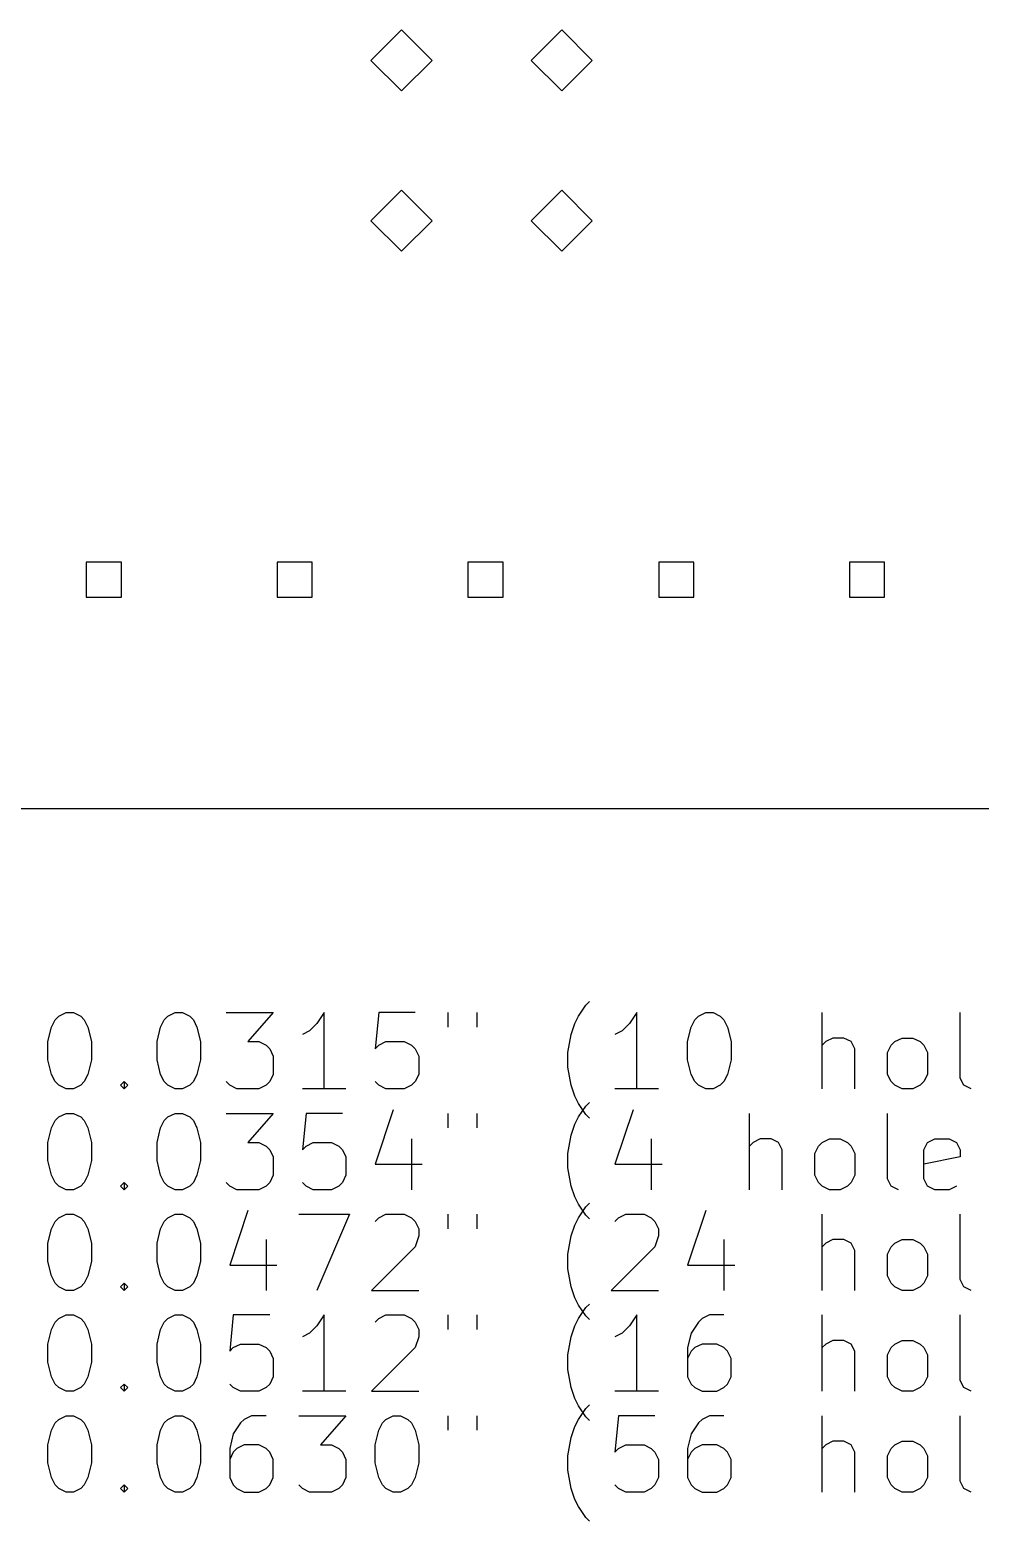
# Model space of a CAD drawing. Extents: x -1.6 to 90, y -78.7 to 0.
# Drawn here: x 21.06 to 45.96, y -78.66 to -39.6 of the extents above; entities that cross this region are included whole.
import ezdxf

# ---------------------------------------------------------------- set-up
doc = ezdxf.new("R2010")
doc.units = 0
doc.layers.add('BLACK', color=7, linetype='CONTINUOUS')

msp = doc.modelspace()

# ---------------------------------------------------------------- linework, layer by layer
at = {"layer": 'BLACK', "linetype": 'CONTINUOUS'}
for p, q in [((30.8, -39.6), (30, -40.4)), ((31.6, -40.4), (30.8, -39.6)), ((35, -39.6), (34.2, -40.4)), ((35.8, -40.4), (35, -39.6)), ((30, -40.4), (30.8, -41.2)), ((30.8, -41.2), (31.6, -40.4)), ((34.2, -40.4), (35, -41.2)), ((35, -41.2), (35.8, -40.4)), ((30.8, -43.8), (30, -44.6)), ((31.6, -44.6), (30.8, -43.8)), ((35, -43.8), (34.2, -44.6)), ((35.8, -44.6), (35, -43.8)), ((30, -44.6), (30.8, -45.4)), ((30.8, -45.4), (31.6, -44.6)), ((34.2, -44.6), (35, -45.4)), ((35, -45.4), (35.8, -44.6)), ((23.459624, -53.540376), (22.540376, -53.540376)), ((22.540376, -53.540376), (22.540376, -54.459624)), ((23.459624, -54.459624), (23.459624, -53.540376)), ((28.459624, -53.540376), (27.540376, -53.540376)), ((27.540376, -53.540376), (27.540376, -54.459624)), ((28.459624, -54.459624), (28.459624, -53.540376)), ((33.459624, -53.540376), (32.540376, -53.540376)), ((32.540376, -53.540376), (32.540376, -54.459624)), ((33.459624, -54.459624), (33.459624, -53.540376)), ((38.459624, -53.540376), (37.540376, -53.540376)), ((37.540376, -53.540376), (37.540376, -54.459624)), ((38.459624, -54.459624), (38.459624, -53.540376)), ((43.459624, -53.540376), (42.540376, -53.540376)), ((42.540376, -53.540376), (42.540376, -54.459624)), ((43.459624, -54.459624), (43.459624, -53.540376)), ((22.540376, -54.459624), (23.459624, -54.459624)), ((27.540376, -54.459624), (28.459624, -54.459624)), ((32.540376, -54.459624), (33.459624, -54.459624)), ((37.540376, -54.459624), (38.459624, -54.459624)), ((42.540376, -54.459624), (43.459624, -54.459624)), ((90, -60), (0, -60)), ((35.439914, -65.435076), (35.63039, -65.149361)), ((35.63039, -65.149361), (35.725629, -65.054123)), ((21.630389, -65.72079), (21.725627, -65.530314)), ((21.725627, -65.530314), (21.820865, -65.435076)), ((21.820865, -65.435076), (22.011341, -65.339838)), ((22.011341, -65.339838), (22.201818, -65.339838)), ((22.201818, -65.339838), (22.392294, -65.435076)), ((22.392294, -65.435076), (22.487532, -65.530314)), ((22.487532, -65.530314), (22.58277, -65.72079)), ((24.487532, -65.72079), (24.58277, -65.530314)), ((24.58277, -65.530314), (24.678008, -65.435076)), ((24.678008, -65.435076), (24.868484, -65.339838)), ((24.868484, -65.339838), (25.058961, -65.339838)), ((25.058961, -65.339838), (25.249437, -65.435076)), ((25.249437, -65.435076), (25.344675, -65.530314)), ((25.344675, -65.530314), (25.439913, -65.72079)), ((26.201818, -65.339838), (27.439913, -65.339838)), ((27.439913, -65.339838), (26.773246, -66.101742)), ((28.773246, -65.339838), (28.58277, -65.625552)), ((28.773246, -67.339838), (28.773246, -65.339838)), ((30.201818, -65.339838), (30.10658, -66.292219)), ((31.154199, -65.339838), (30.201818, -65.339838)), ((32.011342, -65.339838), (32.011342, -65.72079)), ((32.773247, -65.339838), (32.773247, -65.72079)), ((35.344676, -65.625552), (35.439914, -65.435076)), ((36.963723, -65.339838), (36.773247, -65.625552)), ((36.963723, -67.339838), (36.963723, -65.339838)), ((38.392295, -65.72079), (38.487533, -65.530314)), ((38.487533, -65.530314), (38.582771, -65.435076)), ((38.582771, -65.435076), (38.773247, -65.339838)), ((38.773247, -65.339838), (38.963724, -65.339838)), ((38.963724, -65.339838), (39.1542, -65.435076)), ((39.1542, -65.435076), (39.249438, -65.530314)), ((39.249438, -65.530314), (39.344676, -65.72079)), ((41.820867, -67.339838), (41.820867, -65.339838)), ((45.439915, -67.054123), (45.439915, -65.339838)), ((21.535151, -66.101742), (21.630389, -65.72079)), ((22.58277, -65.72079), (22.678008, -66.101742)), ((24.392294, -66.101742), (24.487532, -65.72079)), ((25.439913, -65.72079), (25.535151, -66.101742)), ((28.392294, -65.816028), (28.201818, -65.911266)), ((28.58277, -65.625552), (28.392294, -65.816028)), ((35.1542, -66.387457), (35.249438, -65.911266)), ((35.249438, -65.911266), (35.344676, -65.625552)), ((36.582771, -65.816028), (36.392295, -65.911266)), ((36.773247, -65.625552), (36.582771, -65.816028)), ((38.297057, -66.101742), (38.392295, -65.72079)), ((39.344676, -65.72079), (39.439914, -66.101742)), ((42.106581, -66.006504), (41.916105, -66.101742)), ((42.392296, -66.006504), (42.106581, -66.006504)), ((42.582772, -66.101742), (42.392296, -66.006504)), ((43.725629, -66.101742), (43.916105, -66.006504)), ((43.916105, -66.006504), (44.20182, -66.006504)), ((44.20182, -66.006504), (44.392296, -66.101742)), ((21.535151, -66.577933), (21.535151, -66.101742)), ((22.678008, -66.101742), (22.678008, -66.577933)), ((24.392294, -66.577933), (24.392294, -66.101742)), ((25.535151, -66.101742), (25.535151, -66.577933)), ((26.773246, -66.101742), (27.058961, -66.101742)), ((27.058961, -66.101742), (27.249437, -66.19698)), ((27.249437, -66.19698), (27.344675, -66.292219)), ((27.344675, -66.292219), (27.439913, -66.482695)), ((30.10658, -66.292219), (30.201818, -66.19698)), ((30.201818, -66.19698), (30.392294, -66.101742)), ((30.392294, -66.101742), (30.868485, -66.101742)), ((30.868485, -66.101742), (31.058961, -66.19698)), ((31.058961, -66.19698), (31.154199, -66.292219)), ((31.154199, -66.292219), (31.249437, -66.482695)), ((35.1542, -66.768409), (35.1542, -66.387457)), ((38.297057, -66.577933), (38.297057, -66.101742)), ((39.439914, -66.101742), (39.439914, -66.577933)), ((41.916105, -66.101742), (41.820867, -66.19698)), ((42.67801, -66.292219), (42.582772, -66.101742)), ((42.67801, -67.339838), (42.67801, -66.292219)), ((43.535153, -66.387457), (43.630391, -66.19698)), ((43.535153, -66.958885), (43.535153, -66.387457)), ((43.630391, -66.19698), (43.725629, -66.101742)), ((44.392296, -66.101742), (44.487534, -66.19698)), ((44.487534, -66.19698), (44.582772, -66.387457)), ((44.582772, -66.387457), (44.582772, -66.958885)), ((21.630389, -66.958885), (21.535151, -66.577933)), ((22.678008, -66.577933), (22.58277, -66.958885)), ((24.487532, -66.958885), (24.392294, -66.577933)), ((25.535151, -66.577933), (25.439913, -66.958885)), ((27.439913, -66.482695), (27.439913, -66.958885)), ((31.249437, -66.482695), (31.249437, -66.958885)), ((35.249438, -67.2446), (35.1542, -66.768409)), ((38.392295, -66.958885), (38.297057, -66.577933)), ((39.439914, -66.577933), (39.344676, -66.958885)), ((21.725627, -67.149361), (21.630389, -66.958885)), ((21.820865, -67.2446), (21.725627, -67.149361)), ((22.487532, -67.149361), (22.392294, -67.2446)), ((22.58277, -66.958885), (22.487532, -67.149361)), ((23.439913, -67.2446), (23.535151, -67.149361)), ((23.535151, -67.149361), (23.630389, -67.2446)), ((23.535151, -67.149361), (23.535151, -67.339838)), ((24.58277, -67.149361), (24.487532, -66.958885)), ((24.678008, -67.2446), (24.58277, -67.149361)), ((25.344675, -67.149361), (25.249437, -67.2446)), ((25.439913, -66.958885), (25.344675, -67.149361)), ((26.297056, -67.2446), (26.201818, -67.149361)), ((27.344675, -67.149361), (27.249437, -67.2446)), ((27.439913, -66.958885), (27.344675, -67.149361)), ((30.201818, -67.2446), (30.10658, -67.149361)), ((31.154199, -67.149361), (31.058961, -67.2446)), ((31.249437, -66.958885), (31.154199, -67.149361)), ((38.487533, -67.149361), (38.392295, -66.958885)), ((38.582771, -67.2446), (38.487533, -67.149361)), ((39.249438, -67.149361), (39.1542, -67.2446)), ((39.344676, -66.958885), (39.249438, -67.149361)), ((43.630391, -67.149361), (43.535153, -66.958885)), ((43.725629, -67.2446), (43.630391, -67.149361)), ((44.487534, -67.149361), (44.392296, -67.2446)), ((44.582772, -66.958885), (44.487534, -67.149361)), ((45.535153, -67.2446), (45.439915, -67.054123)), ((22.011341, -67.339838), (21.820865, -67.2446)), ((22.201818, -67.339838), (22.011341, -67.339838)), ((22.392294, -67.2446), (22.201818, -67.339838)), ((23.535151, -67.339838), (23.439913, -67.2446)), ((23.630389, -67.2446), (23.535151, -67.339838)), ((24.868484, -67.339838), (24.678008, -67.2446)), ((25.058961, -67.339838), (24.868484, -67.339838)), ((25.249437, -67.2446), (25.058961, -67.339838)), ((26.487532, -67.339838), (26.297056, -67.2446)), ((27.058961, -67.339838), (26.487532, -67.339838)), ((27.249437, -67.2446), (27.058961, -67.339838)), ((29.344675, -67.339838), (28.201818, -67.339838)), ((30.392294, -67.339838), (30.201818, -67.2446)), ((30.868485, -67.339838), (30.392294, -67.339838)), ((31.058961, -67.2446), (30.868485, -67.339838)), ((35.344676, -67.530314), (35.249438, -67.2446)), ((35.439914, -67.72079), (35.344676, -67.530314)), ((37.535152, -67.339838), (36.392295, -67.339838)), ((38.773247, -67.339838), (38.582771, -67.2446)), ((38.963724, -67.339838), (38.773247, -67.339838)), ((39.1542, -67.2446), (38.963724, -67.339838)), ((43.916105, -67.339838), (43.725629, -67.2446)), ((44.20182, -67.339838), (43.916105, -67.339838)), ((44.392296, -67.2446), (44.20182, -67.339838)), ((45.725629, -67.339838), (45.535153, -67.2446)), ((30.58277, -67.8846), (30.10658, -69.313171)), ((35.63039, -68.006504), (35.439914, -67.72079)), ((35.439914, -68.075076), (35.63039, -67.789361)), ((35.63039, -67.789361), (35.725629, -67.694123)), ((36.868485, -67.8846), (36.392295, -69.313171)), ((21.630389, -68.36079), (21.725627, -68.170314)), ((21.725627, -68.170314), (21.820865, -68.075076)), ((21.820865, -68.075076), (22.011341, -67.979838)), ((22.011341, -67.979838), (22.201818, -67.979838)), ((22.201818, -67.979838), (22.392294, -68.075076)), ((22.392294, -68.075076), (22.487532, -68.170314)), ((22.487532, -68.170314), (22.58277, -68.36079)), ((24.487532, -68.36079), (24.58277, -68.170314)), ((24.58277, -68.170314), (24.678008, -68.075076)), ((24.678008, -68.075076), (24.868484, -67.979838)), ((24.868484, -67.979838), (25.058961, -67.979838)), ((25.058961, -67.979838), (25.249437, -68.075076)), ((25.249437, -68.075076), (25.344675, -68.170314)), ((25.344675, -68.170314), (25.439913, -68.36079)), ((26.201818, -67.979838), (27.439913, -67.979838)), ((27.439913, -67.979838), (26.773246, -68.741742)), ((28.297056, -67.979838), (28.201818, -68.932219)), ((29.249437, -67.979838), (28.297056, -67.979838)), ((32.011342, -67.979838), (32.011342, -68.36079)), ((32.773247, -67.979838), (32.773247, -68.36079)), ((35.249438, -68.551266), (35.344676, -68.265552)), ((35.344676, -68.265552), (35.439914, -68.075076)), ((35.725629, -68.101742), (35.63039, -68.006504)), ((39.916105, -69.979838), (39.916105, -67.979838)), ((43.535153, -69.694123), (43.535153, -67.979838)), ((21.535151, -68.741742), (21.630389, -68.36079)), ((21.535151, -69.217933), (21.535151, -68.741742)), ((22.58277, -68.36079), (22.678008, -68.741742)), ((22.678008, -68.741742), (22.678008, -69.217933)), ((24.392294, -68.741742), (24.487532, -68.36079)), ((24.392294, -69.217933), (24.392294, -68.741742)), ((25.439913, -68.36079), (25.535151, -68.741742)), ((25.535151, -68.741742), (25.535151, -69.217933)), ((26.773246, -68.741742), (27.058961, -68.741742)), ((27.058961, -68.741742), (27.249437, -68.83698)), ((28.297056, -68.83698), (28.487532, -68.741742)), ((28.487532, -68.741742), (28.963723, -68.741742)), ((28.963723, -68.741742), (29.154199, -68.83698)), ((31.058961, -68.646504), (31.058961, -69.979838)), ((35.1542, -69.027457), (35.249438, -68.551266)), ((37.344676, -68.646504), (37.344676, -69.979838)), ((40.011343, -68.741742), (39.916105, -68.83698)), ((40.201819, -68.646504), (40.011343, -68.741742)), ((40.487534, -68.646504), (40.201819, -68.646504)), ((40.67801, -68.741742), (40.487534, -68.646504)), ((40.773248, -68.932219), (40.67801, -68.741742)), ((41.725629, -68.83698), (41.820867, -68.741742)), ((41.820867, -68.741742), (42.011343, -68.646504)), ((42.011343, -68.646504), (42.297058, -68.646504)), ((42.297058, -68.646504), (42.487534, -68.741742)), ((42.487534, -68.741742), (42.582772, -68.83698)), ((44.487534, -68.932219), (44.582772, -68.741742)), ((44.582772, -68.741742), (44.773248, -68.646504)), ((44.773248, -68.646504), (45.154201, -68.646504)), ((45.154201, -68.646504), (45.344677, -68.741742)), ((45.344677, -68.741742), (45.439915, -68.932219)), ((27.249437, -68.83698), (27.344675, -68.932219)), ((27.344675, -68.932219), (27.439913, -69.122695)), ((27.439913, -69.122695), (27.439913, -69.598885)), ((28.201818, -68.932219), (28.297056, -68.83698)), ((29.154199, -68.83698), (29.249437, -68.932219)), ((29.249437, -68.932219), (29.344675, -69.122695)), ((29.344675, -69.122695), (29.344675, -69.598885)), ((35.1542, -69.408409), (35.1542, -69.027457)), ((40.773248, -69.979838), (40.773248, -68.932219)), ((41.630391, -69.027457), (41.725629, -68.83698)), ((41.630391, -69.598885), (41.630391, -69.027457)), ((42.582772, -68.83698), (42.67801, -69.027457)), ((42.67801, -69.027457), (42.67801, -69.598885)), ((44.487534, -69.694123), (44.487534, -68.932219)), ((45.439915, -69.122695), (44.487534, -69.313171)), ((45.439915, -68.932219), (45.439915, -69.122695)), ((21.630389, -69.598885), (21.535151, -69.217933)), ((22.678008, -69.217933), (22.58277, -69.598885)), ((24.487532, -69.598885), (24.392294, -69.217933)), ((25.535151, -69.217933), (25.439913, -69.598885)), ((30.10658, -69.313171), (31.344675, -69.313171)), ((35.249438, -69.8846), (35.1542, -69.408409)), ((36.392295, -69.313171), (37.63039, -69.313171)), ((21.725627, -69.789361), (21.630389, -69.598885)), ((21.820865, -69.8846), (21.725627, -69.789361)), ((22.011341, -69.979838), (21.820865, -69.8846)), ((22.392294, -69.8846), (22.201818, -69.979838)), ((22.487532, -69.789361), (22.392294, -69.8846)), ((22.58277, -69.598885), (22.487532, -69.789361)), ((23.439913, -69.8846), (23.535151, -69.789361)), ((23.535151, -69.979838), (23.439913, -69.8846)), ((23.535151, -69.789361), (23.630389, -69.8846)), ((23.535151, -69.789361), (23.535151, -69.979838)), ((23.630389, -69.8846), (23.535151, -69.979838)), ((24.58277, -69.789361), (24.487532, -69.598885)), ((24.678008, -69.8846), (24.58277, -69.789361)), ((24.868484, -69.979838), (24.678008, -69.8846)), ((25.249437, -69.8846), (25.058961, -69.979838)), ((25.344675, -69.789361), (25.249437, -69.8846)), ((25.439913, -69.598885), (25.344675, -69.789361)), ((26.297056, -69.8846), (26.201818, -69.789361)), ((26.487532, -69.979838), (26.297056, -69.8846)), ((27.249437, -69.8846), (27.058961, -69.979838)), ((27.344675, -69.789361), (27.249437, -69.8846)), ((27.439913, -69.598885), (27.344675, -69.789361)), ((28.297056, -69.8846), (28.201818, -69.789361)), ((28.487532, -69.979838), (28.297056, -69.8846)), ((29.154199, -69.8846), (28.963723, -69.979838)), ((29.249437, -69.789361), (29.154199, -69.8846)), ((29.344675, -69.598885), (29.249437, -69.789361)), ((35.344676, -70.170314), (35.249438, -69.8846)), ((41.725629, -69.789361), (41.630391, -69.598885)), ((41.820867, -69.8846), (41.725629, -69.789361)), ((42.011343, -69.979838), (41.820867, -69.8846)), ((42.487534, -69.8846), (42.297058, -69.979838)), ((42.582772, -69.789361), (42.487534, -69.8846)), ((42.67801, -69.598885), (42.582772, -69.789361)), ((43.630391, -69.8846), (43.535153, -69.694123)), ((43.820867, -69.979838), (43.630391, -69.8846)), ((44.582772, -69.8846), (44.487534, -69.694123)), ((44.773248, -69.979838), (44.582772, -69.8846)), ((45.344677, -69.8846), (45.154201, -69.979838)), ((22.201818, -69.979838), (22.011341, -69.979838)), ((25.058961, -69.979838), (24.868484, -69.979838)), ((27.058961, -69.979838), (26.487532, -69.979838)), ((28.963723, -69.979838), (28.487532, -69.979838)), ((35.439914, -70.36079), (35.344676, -70.170314)), ((42.297058, -69.979838), (42.011343, -69.979838)), ((45.154201, -69.979838), (44.773248, -69.979838)), ((21.820865, -70.715076), (22.011341, -70.619838)), ((22.011341, -70.619838), (22.201818, -70.619838)), ((22.201818, -70.619838), (22.392294, -70.715076)), ((24.678008, -70.715076), (24.868484, -70.619838)), ((24.868484, -70.619838), (25.058961, -70.619838)), ((25.058961, -70.619838), (25.249437, -70.715076)), ((26.773246, -70.5246), (26.297056, -71.953171)), ((28.10658, -70.619838), (29.439913, -70.619838)), ((29.439913, -70.619838), (28.58277, -72.619838)), ((30.201818, -70.715076), (30.392294, -70.619838)), ((30.392294, -70.619838), (30.868485, -70.619838)), ((30.868485, -70.619838), (31.058961, -70.715076)), ((32.011342, -70.619838), (32.011342, -71.00079)), ((32.773247, -70.619838), (32.773247, -71.00079)), ((35.63039, -70.646504), (35.439914, -70.36079)), ((35.439914, -70.715076), (35.63039, -70.429361)), ((35.63039, -70.429361), (35.725629, -70.334123)), ((35.725629, -70.741742), (35.63039, -70.646504)), ((36.487533, -70.715076), (36.678009, -70.619838)), ((36.678009, -70.619838), (37.1542, -70.619838)), ((37.1542, -70.619838), (37.344676, -70.715076)), ((38.773247, -70.5246), (38.297057, -71.953171)), ((41.820867, -72.619838), (41.820867, -70.619838)), ((45.439915, -72.334123), (45.439915, -70.619838)), ((21.535151, -71.381742), (21.630389, -71.00079)), ((21.630389, -71.00079), (21.725627, -70.810314)), ((21.725627, -70.810314), (21.820865, -70.715076)), ((22.392294, -70.715076), (22.487532, -70.810314)), ((22.487532, -70.810314), (22.58277, -71.00079)), ((22.58277, -71.00079), (22.678008, -71.381742)), ((24.392294, -71.381742), (24.487532, -71.00079)), ((24.487532, -71.00079), (24.58277, -70.810314)), ((24.58277, -70.810314), (24.678008, -70.715076)), ((25.249437, -70.715076), (25.344675, -70.810314)), ((25.344675, -70.810314), (25.439913, -71.00079)), ((25.439913, -71.00079), (25.535151, -71.381742)), ((30.10658, -70.810314), (30.201818, -70.715076)), ((31.058961, -70.715076), (31.154199, -70.810314)), ((31.154199, -70.810314), (31.249437, -71.00079)), ((31.249437, -71.00079), (31.249437, -71.191266)), ((35.249438, -71.191266), (35.344676, -70.905552)), ((35.344676, -70.905552), (35.439914, -70.715076)), ((36.392295, -70.810314), (36.487533, -70.715076)), ((37.344676, -70.715076), (37.439914, -70.810314)), ((37.439914, -70.810314), (37.535152, -71.00079)), ((37.535152, -71.00079), (37.535152, -71.191266)), ((21.535151, -71.857933), (21.535151, -71.381742)), ((22.678008, -71.381742), (22.678008, -71.857933)), ((24.392294, -71.857933), (24.392294, -71.381742)), ((25.535151, -71.381742), (25.535151, -71.857933)), ((27.249437, -71.286504), (27.249437, -72.619838)), ((31.154199, -71.47698), (30.011342, -72.619838)), ((31.249437, -71.191266), (31.154199, -71.47698)), ((35.1542, -71.667457), (35.249438, -71.191266)), ((37.439914, -71.47698), (36.297057, -72.619838)), ((37.535152, -71.191266), (37.439914, -71.47698)), ((39.249438, -71.286504), (39.249438, -72.619838)), ((41.916105, -71.381742), (41.820867, -71.47698)), ((42.106581, -71.286504), (41.916105, -71.381742)), ((42.392296, -71.286504), (42.106581, -71.286504)), ((42.582772, -71.381742), (42.392296, -71.286504)), ((42.67801, -71.572219), (42.582772, -71.381742)), ((43.535153, -71.667457), (43.630391, -71.47698)), ((43.630391, -71.47698), (43.725629, -71.381742)), ((43.725629, -71.381742), (43.916105, -71.286504)), ((43.916105, -71.286504), (44.20182, -71.286504)), ((44.20182, -71.286504), (44.392296, -71.381742)), ((44.392296, -71.381742), (44.487534, -71.47698)), ((44.487534, -71.47698), (44.582772, -71.667457)), ((21.630389, -72.238885), (21.535151, -71.857933)), ((22.678008, -71.857933), (22.58277, -72.238885)), ((24.487532, -72.238885), (24.392294, -71.857933)), ((25.535151, -71.857933), (25.439913, -72.238885)), ((35.1542, -72.048409), (35.1542, -71.667457)), ((42.67801, -72.619838), (42.67801, -71.572219)), ((43.535153, -72.238885), (43.535153, -71.667457)), ((44.582772, -71.667457), (44.582772, -72.238885)), ((21.725627, -72.429361), (21.630389, -72.238885)), ((22.58277, -72.238885), (22.487532, -72.429361)), ((24.58277, -72.429361), (24.487532, -72.238885)), ((25.439913, -72.238885), (25.344675, -72.429361)), ((26.297056, -71.953171), (27.535151, -71.953171)), ((35.249438, -72.5246), (35.1542, -72.048409)), ((38.297057, -71.953171), (39.535152, -71.953171)), ((43.630391, -72.429361), (43.535153, -72.238885)), ((44.582772, -72.238885), (44.487534, -72.429361)), ((21.820865, -72.5246), (21.725627, -72.429361)), ((22.011341, -72.619838), (21.820865, -72.5246)), ((22.201818, -72.619838), (22.011341, -72.619838)), ((22.392294, -72.5246), (22.201818, -72.619838)), ((22.487532, -72.429361), (22.392294, -72.5246)), ((23.439913, -72.5246), (23.535151, -72.429361)), ((23.535151, -72.619838), (23.439913, -72.5246)), ((23.535151, -72.429361), (23.630389, -72.5246)), ((23.535151, -72.429361), (23.535151, -72.619838)), ((23.630389, -72.5246), (23.535151, -72.619838)), ((24.678008, -72.5246), (24.58277, -72.429361)), ((24.868484, -72.619838), (24.678008, -72.5246)), ((25.058961, -72.619838), (24.868484, -72.619838)), ((25.249437, -72.5246), (25.058961, -72.619838)), ((25.344675, -72.429361), (25.249437, -72.5246)), ((30.011342, -72.619838), (31.249437, -72.619838)), ((35.344676, -72.810314), (35.249438, -72.5246)), ((36.297057, -72.619838), (37.535152, -72.619838)), ((43.725629, -72.5246), (43.630391, -72.429361)), ((43.916105, -72.619838), (43.725629, -72.5246)), ((44.20182, -72.619838), (43.916105, -72.619838)), ((44.392296, -72.5246), (44.20182, -72.619838)), ((44.487534, -72.429361), (44.392296, -72.5246)), ((45.535153, -72.5246), (45.439915, -72.334123)), ((45.725629, -72.619838), (45.535153, -72.5246)), ((35.439914, -73.00079), (35.344676, -72.810314)), ((35.63039, -73.286504), (35.439914, -73.00079)), ((35.63039, -73.069361), (35.725629, -72.974123)), ((21.725627, -73.450314), (21.820865, -73.355076)), ((21.820865, -73.355076), (22.011341, -73.259838)), ((22.011341, -73.259838), (22.201818, -73.259838)), ((22.201818, -73.259838), (22.392294, -73.355076)), ((22.392294, -73.355076), (22.487532, -73.450314)), ((24.58277, -73.450314), (24.678008, -73.355076)), ((24.678008, -73.355076), (24.868484, -73.259838)), ((24.868484, -73.259838), (25.058961, -73.259838)), ((25.058961, -73.259838), (25.249437, -73.355076)), ((25.249437, -73.355076), (25.344675, -73.450314)), ((26.392294, -73.259838), (26.297056, -74.212219)), ((27.344675, -73.259838), (26.392294, -73.259838)), ((28.773246, -73.259838), (28.58277, -73.545552)), ((28.773246, -75.259838), (28.773246, -73.259838)), ((30.10658, -73.450314), (30.201818, -73.355076)), ((30.201818, -73.355076), (30.392294, -73.259838)), ((30.392294, -73.259838), (30.868485, -73.259838)), ((30.868485, -73.259838), (31.058961, -73.355076)), ((31.058961, -73.355076), (31.154199, -73.450314)), ((32.011342, -73.259838), (32.011342, -73.64079)), ((32.773247, -73.259838), (32.773247, -73.64079)), ((35.344676, -73.545552), (35.439914, -73.355076)), ((35.439914, -73.355076), (35.63039, -73.069361)), ((35.725629, -73.381742), (35.63039, -73.286504)), ((36.963723, -73.259838), (36.773247, -73.545552)), ((36.963723, -75.259838), (36.963723, -73.259838)), ((38.678009, -73.355076), (38.582771, -73.450314)), ((38.868485, -73.259838), (38.678009, -73.355076)), ((39.249438, -73.259838), (38.868485, -73.259838)), ((41.820867, -75.259838), (41.820867, -73.259838)), ((45.439915, -74.974123), (45.439915, -73.259838)), ((21.535151, -74.021742), (21.630389, -73.64079)), ((21.630389, -73.64079), (21.725627, -73.450314)), ((22.487532, -73.450314), (22.58277, -73.64079)), ((22.58277, -73.64079), (22.678008, -74.021742)), ((24.392294, -74.021742), (24.487532, -73.64079)), ((24.487532, -73.64079), (24.58277, -73.450314)), ((25.344675, -73.450314), (25.439913, -73.64079)), ((25.439913, -73.64079), (25.535151, -74.021742)), ((28.392294, -73.736028), (28.201818, -73.831266)), ((28.58277, -73.545552), (28.392294, -73.736028)), ((31.154199, -73.450314), (31.249437, -73.64079)), ((31.249437, -73.64079), (31.249437, -73.831266)), ((35.249438, -73.831266), (35.344676, -73.545552)), ((36.582771, -73.736028), (36.392295, -73.831266)), ((36.773247, -73.545552), (36.582771, -73.736028)), ((38.392295, -73.736028), (38.297057, -74.11698)), ((38.582771, -73.450314), (38.392295, -73.736028)), ((21.535151, -74.497933), (21.535151, -74.021742)), ((22.678008, -74.021742), (22.678008, -74.497933)), ((24.392294, -74.497933), (24.392294, -74.021742)), ((25.535151, -74.021742), (25.535151, -74.497933)), ((26.297056, -74.212219), (26.392294, -74.11698)), ((26.392294, -74.11698), (26.58277, -74.021742)), ((26.58277, -74.021742), (27.058961, -74.021742)), ((27.058961, -74.021742), (27.249437, -74.11698)), ((27.249437, -74.11698), (27.344675, -74.212219)), ((27.344675, -74.212219), (27.439913, -74.402695)), ((31.154199, -74.11698), (30.011342, -75.259838)), ((31.249437, -73.831266), (31.154199, -74.11698)), ((35.1542, -74.307457), (35.249438, -73.831266)), ((38.297057, -74.11698), (38.297057, -74.878885)), ((38.392295, -74.212219), (38.297057, -74.402695)), ((38.487533, -74.11698), (38.392295, -74.212219)), ((38.678009, -74.021742), (38.487533, -74.11698)), ((39.058962, -74.021742), (38.678009, -74.021742)), ((39.249438, -74.11698), (39.058962, -74.021742)), ((39.344676, -74.212219), (39.249438, -74.11698)), ((39.439914, -74.402695), (39.344676, -74.212219)), ((41.916105, -74.021742), (41.820867, -74.11698)), ((42.106581, -73.926504), (41.916105, -74.021742)), ((42.392296, -73.926504), (42.106581, -73.926504)), ((42.582772, -74.021742), (42.392296, -73.926504)), ((42.67801, -74.212219), (42.582772, -74.021742)), ((42.67801, -75.259838), (42.67801, -74.212219)), ((43.535153, -74.307457), (43.630391, -74.11698)), ((43.630391, -74.11698), (43.725629, -74.021742)), ((43.725629, -74.021742), (43.916105, -73.926504)), ((43.916105, -73.926504), (44.20182, -73.926504)), ((44.20182, -73.926504), (44.392296, -74.021742)), ((44.392296, -74.021742), (44.487534, -74.11698)), ((44.487534, -74.11698), (44.582772, -74.307457)), ((21.630389, -74.878885), (21.535151, -74.497933)), ((22.678008, -74.497933), (22.58277, -74.878885)), ((24.487532, -74.878885), (24.392294, -74.497933)), ((25.535151, -74.497933), (25.439913, -74.878885)), ((27.439913, -74.402695), (27.439913, -74.878885)), ((35.1542, -74.688409), (35.1542, -74.307457)), ((39.439914, -74.878885), (39.439914, -74.402695)), ((43.535153, -74.878885), (43.535153, -74.307457)), ((44.582772, -74.307457), (44.582772, -74.878885)), ((21.725627, -75.069361), (21.630389, -74.878885)), ((22.58277, -74.878885), (22.487532, -75.069361)), ((24.58277, -75.069361), (24.487532, -74.878885)), ((25.439913, -74.878885), (25.344675, -75.069361)), ((27.439913, -74.878885), (27.344675, -75.069361)), ((35.249438, -75.1646), (35.1542, -74.688409)), ((38.297057, -74.878885), (38.392295, -75.069361)), ((39.344676, -75.069361), (39.439914, -74.878885)), ((43.630391, -75.069361), (43.535153, -74.878885)), ((44.582772, -74.878885), (44.487534, -75.069361)), ((45.535153, -75.1646), (45.439915, -74.974123)), ((21.820865, -75.1646), (21.725627, -75.069361)), ((22.011341, -75.259838), (21.820865, -75.1646)), ((22.201818, -75.259838), (22.011341, -75.259838)), ((22.392294, -75.1646), (22.201818, -75.259838)), ((22.487532, -75.069361), (22.392294, -75.1646)), ((23.439913, -75.1646), (23.535151, -75.069361)), ((23.535151, -75.259838), (23.439913, -75.1646)), ((23.535151, -75.069361), (23.630389, -75.1646)), ((23.535151, -75.069361), (23.535151, -75.259838)), ((23.630389, -75.1646), (23.535151, -75.259838)), ((24.678008, -75.1646), (24.58277, -75.069361)), ((24.868484, -75.259838), (24.678008, -75.1646)), ((25.058961, -75.259838), (24.868484, -75.259838)), ((25.249437, -75.1646), (25.058961, -75.259838)), ((25.344675, -75.069361), (25.249437, -75.1646)), ((26.392294, -75.1646), (26.297056, -75.069361)), ((26.58277, -75.259838), (26.392294, -75.1646)), ((27.058961, -75.259838), (26.58277, -75.259838)), ((27.249437, -75.1646), (27.058961, -75.259838)), ((27.344675, -75.069361), (27.249437, -75.1646)), ((29.344675, -75.259838), (28.201818, -75.259838)), ((30.011342, -75.259838), (31.249437, -75.259838)), ((35.344676, -75.450314), (35.249438, -75.1646)), ((37.535152, -75.259838), (36.392295, -75.259838)), ((38.392295, -75.069361), (38.487533, -75.1646)), ((38.487533, -75.1646), (38.678009, -75.259838)), ((38.678009, -75.259838), (39.058962, -75.259838)), ((39.058962, -75.259838), (39.249438, -75.1646)), ((39.249438, -75.1646), (39.344676, -75.069361)), ((43.725629, -75.1646), (43.630391, -75.069361)), ((43.916105, -75.259838), (43.725629, -75.1646)), ((44.20182, -75.259838), (43.916105, -75.259838)), ((44.392296, -75.1646), (44.20182, -75.259838)), ((44.487534, -75.069361), (44.392296, -75.1646)), ((45.725629, -75.259838), (45.535153, -75.1646)), ((35.439914, -75.64079), (35.344676, -75.450314)), ((35.63039, -75.926504), (35.439914, -75.64079)), ((35.439914, -75.995076), (35.63039, -75.709361)), ((35.63039, -75.709361), (35.725629, -75.614123)), ((21.630389, -76.28079), (21.725627, -76.090314)), ((21.725627, -76.090314), (21.820865, -75.995076)), ((21.820865, -75.995076), (22.011341, -75.899838)), ((22.011341, -75.899838), (22.201818, -75.899838)), ((22.201818, -75.899838), (22.392294, -75.995076)), ((22.392294, -75.995076), (22.487532, -76.090314)), ((22.487532, -76.090314), (22.58277, -76.28079)), ((24.487532, -76.28079), (24.58277, -76.090314)), ((24.58277, -76.090314), (24.678008, -75.995076)), ((24.678008, -75.995076), (24.868484, -75.899838)), ((24.868484, -75.899838), (25.058961, -75.899838)), ((25.058961, -75.899838), (25.249437, -75.995076)), ((25.249437, -75.995076), (25.344675, -76.090314)), ((25.344675, -76.090314), (25.439913, -76.28079)), ((26.58277, -76.090314), (26.392294, -76.376028)), ((26.678008, -75.995076), (26.58277, -76.090314)), ((26.868484, -75.899838), (26.678008, -75.995076)), ((27.249437, -75.899838), (26.868484, -75.899838)), ((28.10658, -75.899838), (29.344675, -75.899838)), ((29.344675, -75.899838), (28.678008, -76.661742)), ((30.201818, -76.28079), (30.297056, -76.090314)), ((30.297056, -76.090314), (30.392294, -75.995076)), ((30.392294, -75.995076), (30.58277, -75.899838)), ((30.58277, -75.899838), (30.773247, -75.899838)), ((30.773247, -75.899838), (30.963723, -75.995076)), ((30.963723, -75.995076), (31.058961, -76.090314)), ((31.058961, -76.090314), (31.154199, -76.28079)), ((32.011342, -75.899838), (32.011342, -76.28079)), ((32.773247, -75.899838), (32.773247, -76.28079)), ((35.344676, -76.185552), (35.439914, -75.995076)), ((35.725629, -76.021742), (35.63039, -75.926504)), ((36.487533, -75.899838), (36.392295, -76.852219)), ((37.439914, -75.899838), (36.487533, -75.899838)), ((38.582771, -76.090314), (38.392295, -76.376028)), ((38.678009, -75.995076), (38.582771, -76.090314)), ((38.868485, -75.899838), (38.678009, -75.995076)), ((39.249438, -75.899838), (38.868485, -75.899838)), ((41.820867, -77.899838), (41.820867, -75.899838)), ((45.439915, -77.614123), (45.439915, -75.899838)), ((21.535151, -76.661742), (21.630389, -76.28079)), ((22.58277, -76.28079), (22.678008, -76.661742)), ((24.392294, -76.661742), (24.487532, -76.28079)), ((25.439913, -76.28079), (25.535151, -76.661742)), ((26.392294, -76.376028), (26.297056, -76.75698)), ((30.10658, -76.661742), (30.201818, -76.28079)), ((31.154199, -76.28079), (31.249437, -76.661742)), ((35.1542, -76.947457), (35.249438, -76.471266)), ((35.249438, -76.471266), (35.344676, -76.185552)), ((38.392295, -76.376028), (38.297057, -76.75698)), ((21.535151, -77.137933), (21.535151, -76.661742)), ((22.678008, -76.661742), (22.678008, -77.137933)), ((24.392294, -77.137933), (24.392294, -76.661742)), ((25.535151, -76.661742), (25.535151, -77.137933)), ((26.297056, -76.75698), (26.297056, -77.518885)), ((26.392294, -76.852219), (26.297056, -77.042695)), ((26.487532, -76.75698), (26.392294, -76.852219)), ((26.678008, -76.661742), (26.487532, -76.75698)), ((27.058961, -76.661742), (26.678008, -76.661742)), ((27.249437, -76.75698), (27.058961, -76.661742)), ((27.344675, -76.852219), (27.249437, -76.75698)), ((27.439913, -77.042695), (27.344675, -76.852219)), ((28.678008, -76.661742), (28.963723, -76.661742)), ((28.963723, -76.661742), (29.154199, -76.75698)), ((29.154199, -76.75698), (29.249437, -76.852219)), ((29.249437, -76.852219), (29.344675, -77.042695)), ((30.10658, -77.137933), (30.10658, -76.661742)), ((31.249437, -76.661742), (31.249437, -77.137933)), ((35.1542, -77.328409), (35.1542, -76.947457)), ((36.392295, -76.852219), (36.487533, -76.75698)), ((36.487533, -76.75698), (36.678009, -76.661742)), ((36.678009, -76.661742), (37.1542, -76.661742)), ((37.1542, -76.661742), (37.344676, -76.75698)), ((37.344676, -76.75698), (37.439914, -76.852219)), ((37.439914, -76.852219), (37.535152, -77.042695)), ((38.297057, -76.75698), (38.297057, -77.518885)), ((38.392295, -76.852219), (38.297057, -77.042695)), ((38.487533, -76.75698), (38.392295, -76.852219)), ((38.678009, -76.661742), (38.487533, -76.75698)), ((39.058962, -76.661742), (38.678009, -76.661742)), ((39.249438, -76.75698), (39.058962, -76.661742)), ((39.344676, -76.852219), (39.249438, -76.75698)), ((39.439914, -77.042695), (39.344676, -76.852219)), ((41.916105, -76.661742), (41.820867, -76.75698)), ((42.106581, -76.566504), (41.916105, -76.661742)), ((42.392296, -76.566504), (42.106581, -76.566504)), ((42.582772, -76.661742), (42.392296, -76.566504)), ((42.67801, -76.852219), (42.582772, -76.661742)), ((42.67801, -77.899838), (42.67801, -76.852219)), ((43.535153, -76.947457), (43.630391, -76.75698)), ((43.535153, -77.518885), (43.535153, -76.947457)), ((43.630391, -76.75698), (43.725629, -76.661742)), ((43.725629, -76.661742), (43.916105, -76.566504)), ((43.916105, -76.566504), (44.20182, -76.566504)), ((44.20182, -76.566504), (44.392296, -76.661742)), ((44.392296, -76.661742), (44.487534, -76.75698)), ((44.487534, -76.75698), (44.582772, -76.947457)), ((44.582772, -76.947457), (44.582772, -77.518885)), ((21.630389, -77.518885), (21.535151, -77.137933)), ((22.678008, -77.137933), (22.58277, -77.518885)), ((24.487532, -77.518885), (24.392294, -77.137933)), ((25.535151, -77.137933), (25.439913, -77.518885)), ((27.439913, -77.518885), (27.439913, -77.042695)), ((29.344675, -77.042695), (29.344675, -77.518885)), ((30.201818, -77.518885), (30.10658, -77.137933)), ((31.249437, -77.137933), (31.154199, -77.518885)), ((35.249438, -77.8046), (35.1542, -77.328409)), ((37.535152, -77.042695), (37.535152, -77.518885)), ((39.439914, -77.518885), (39.439914, -77.042695)), ((21.725627, -77.709361), (21.630389, -77.518885)), ((21.820865, -77.8046), (21.725627, -77.709361)), ((22.487532, -77.709361), (22.392294, -77.8046)), ((22.58277, -77.518885), (22.487532, -77.709361)), ((23.439913, -77.8046), (23.535151, -77.709361)), ((23.535151, -77.709361), (23.630389, -77.8046)), ((23.535151, -77.709361), (23.535151, -77.899838)), ((24.58277, -77.709361), (24.487532, -77.518885)), ((24.678008, -77.8046), (24.58277, -77.709361)), ((25.344675, -77.709361), (25.249437, -77.8046)), ((25.439913, -77.518885), (25.344675, -77.709361)), ((26.297056, -77.518885), (26.392294, -77.709361)), ((26.392294, -77.709361), (26.487532, -77.8046)), ((27.249437, -77.8046), (27.344675, -77.709361)), ((27.344675, -77.709361), (27.439913, -77.518885)), ((28.201818, -77.8046), (28.10658, -77.709361)), ((29.249437, -77.709361), (29.154199, -77.8046)), ((29.344675, -77.518885), (29.249437, -77.709361)), ((30.297056, -77.709361), (30.201818, -77.518885)), ((30.392294, -77.8046), (30.297056, -77.709361)), ((31.058961, -77.709361), (30.963723, -77.8046)), ((31.154199, -77.518885), (31.058961, -77.709361)), ((36.487533, -77.8046), (36.392295, -77.709361)), ((37.439914, -77.709361), (37.344676, -77.8046)), ((37.535152, -77.518885), (37.439914, -77.709361)), ((38.297057, -77.518885), (38.392295, -77.709361)), ((38.392295, -77.709361), (38.487533, -77.8046)), ((39.249438, -77.8046), (39.344676, -77.709361)), ((39.344676, -77.709361), (39.439914, -77.518885)), ((43.630391, -77.709361), (43.535153, -77.518885)), ((43.725629, -77.8046), (43.630391, -77.709361)), ((44.487534, -77.709361), (44.392296, -77.8046)), ((44.582772, -77.518885), (44.487534, -77.709361)), ((45.535153, -77.8046), (45.439915, -77.614123)), ((22.011341, -77.899838), (21.820865, -77.8046)), ((22.201818, -77.899838), (22.011341, -77.899838)), ((22.392294, -77.8046), (22.201818, -77.899838)), ((23.535151, -77.899838), (23.439913, -77.8046)), ((23.630389, -77.8046), (23.535151, -77.899838)), ((24.868484, -77.899838), (24.678008, -77.8046)), ((25.058961, -77.899838), (24.868484, -77.899838)), ((25.249437, -77.8046), (25.058961, -77.899838)), ((26.487532, -77.8046), (26.678008, -77.899838)), ((26.678008, -77.899838), (27.058961, -77.899838)), ((27.058961, -77.899838), (27.249437, -77.8046)), ((28.392294, -77.899838), (28.201818, -77.8046)), ((28.963723, -77.899838), (28.392294, -77.899838)), ((29.154199, -77.8046), (28.963723, -77.899838)), ((30.58277, -77.899838), (30.392294, -77.8046)), ((30.773247, -77.899838), (30.58277, -77.899838)), ((30.963723, -77.8046), (30.773247, -77.899838)), ((35.344676, -78.090314), (35.249438, -77.8046)), ((35.439914, -78.28079), (35.344676, -78.090314)), ((36.678009, -77.899838), (36.487533, -77.8046)), ((37.1542, -77.899838), (36.678009, -77.899838)), ((37.344676, -77.8046), (37.1542, -77.899838)), ((38.487533, -77.8046), (38.678009, -77.899838)), ((38.678009, -77.899838), (39.058962, -77.899838)), ((39.058962, -77.899838), (39.249438, -77.8046)), ((43.916105, -77.899838), (43.725629, -77.8046)), ((44.20182, -77.899838), (43.916105, -77.899838)), ((44.392296, -77.8046), (44.20182, -77.899838)), ((45.725629, -77.899838), (45.535153, -77.8046)), ((35.63039, -78.566504), (35.439914, -78.28079)), ((35.725629, -78.661742), (35.63039, -78.566504))]:
    msp.add_line(p, q, dxfattribs=at)

doc.saveas('drawing.dxf')
